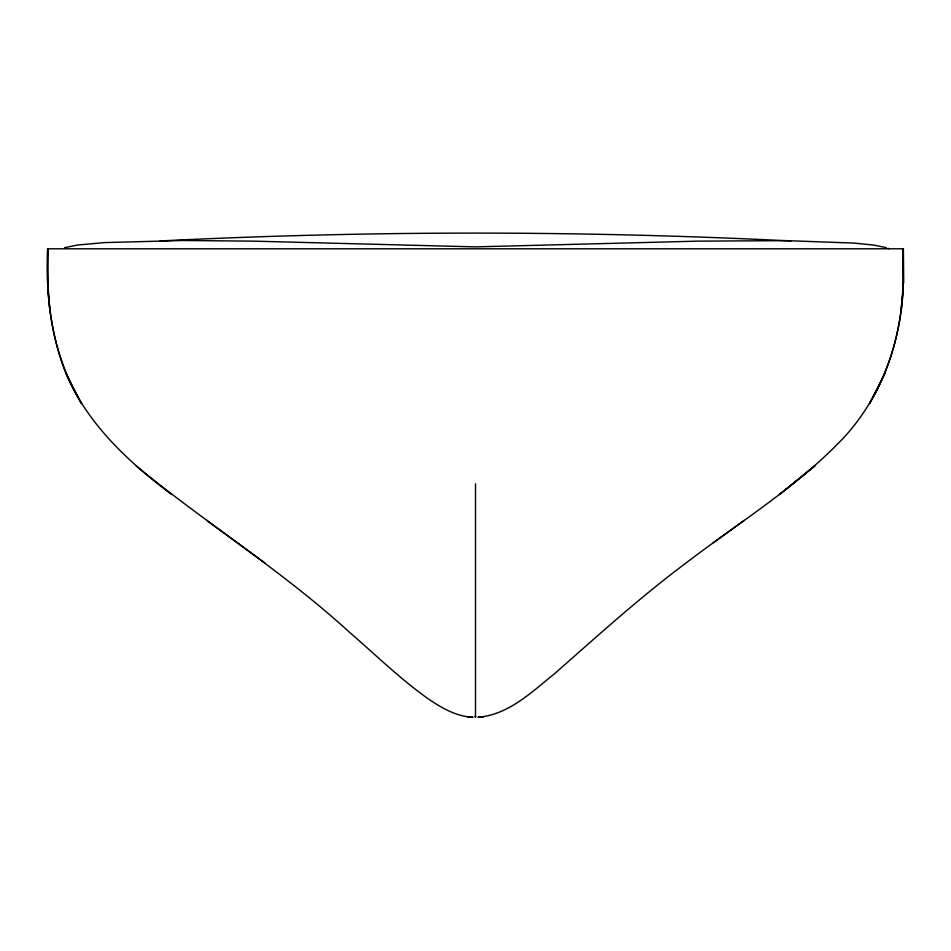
<?xml version="1.0" encoding="UTF-8"?>
<svg xmlns="http://www.w3.org/2000/svg" width="951" height="951" viewBox="0 0 951 951"><rect width="100%" height="100%" fill="white"/><g stroke="black" fill="none" stroke-linecap="round" stroke-linejoin="round"><path stroke-width="1.43" d="M475.571 716.745L475.357 715.925L475.369 717.244M885.381 372.578L869.476 403.604C891.491 367.074 901.928 324.826 903.355 282.423C901.976 337.724 883.491 392.763 846.58 434.571C799.827 485.343 740.377 521.338 685.98 563.04C639.975 597.335 597.49 635.946 554.445 673.819C531.799 691.9 508.369 715.033 477.877 717.22M900.954 312.344L903.45 282.423L903.343 248.793L47.657 248.793C46.04 290.709 50.141 333.29 65.619 372.578C86.85 423.48 128.278 461.817 171.465 494.425M779.535 494.425L814.948 465.812L779.618 494.425M713.262 542.771L744.229 520.411M64.609 247.664L77.685 245.013L104.265 242.612L182.663 240.496L253.477 241.15L475.5 246.88L697.523 241.15L786.739 240.651L853.725 243.076L873.315 245.013L886.391 247.664M482.977 716.792L479.042 717.232L483.595 716.781M483.144 716.792L478.817 717.22M479.233 717.22L483.286 716.781M160.03 240.948C370.117 230.487 580.883 230.487 790.97 240.948M467.405 716.781L473.123 717.22M136.052 465.812C205.63 523.038 282.506 571.052 349.148 631.975C375.609 654.787 400.668 679.466 429.341 699.603C442.191 708.222 456.456 716.388 472.278 717.22M467.714 716.781L471.803 717.232M467.856 716.792L471.958 717.232M888.389 248.377L889.137 248.698M206.771 520.411L264.996 563.04M65.619 372.578L81.524 403.604C59.509 367.074 49.072 324.826 47.645 282.423L50.046 312.344M475.5 483.774L475.5 717.292M47.657 248.793L47.621 282.423L47.693 248.793M903.45 282.423L903.307 248.793L903.379 282.423"/></g></svg>
